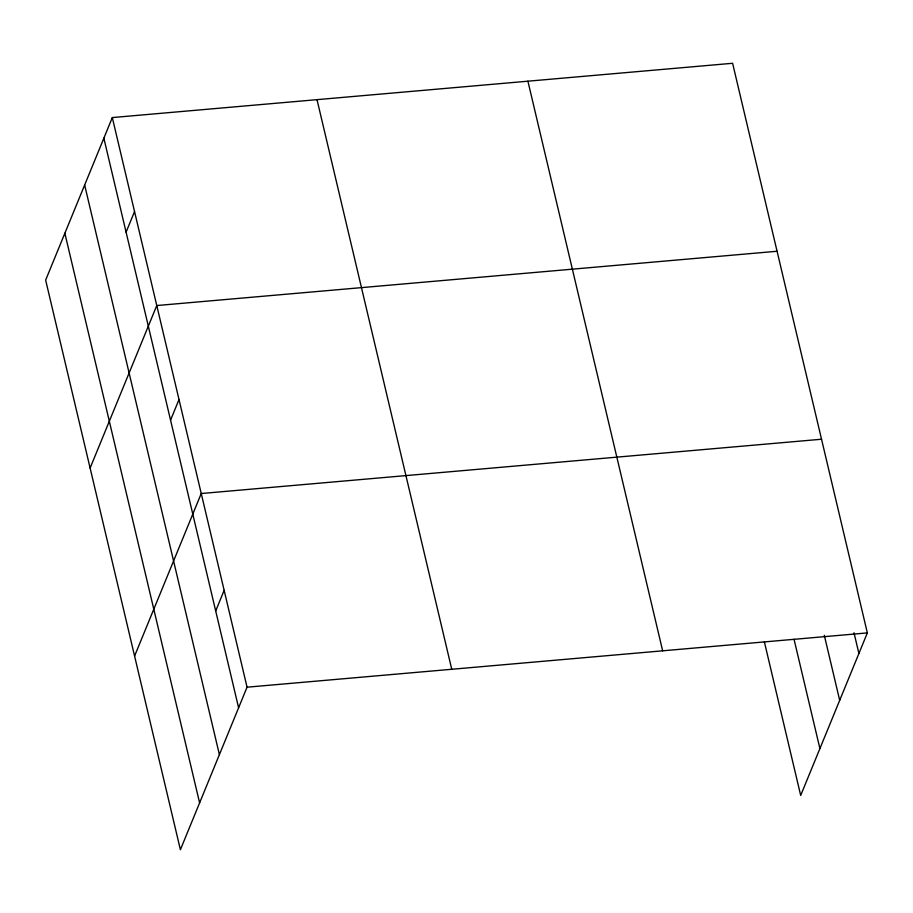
<?xml version="1.0" encoding="UTF-8"?>
<svg xmlns="http://www.w3.org/2000/svg" width="913" height="913" viewBox="0 0 913 913"><rect width="100%" height="100%" fill="white"/><g stroke="black" fill="none" stroke-linecap="round" stroke-linejoin="round"><path stroke-width="1.37" d="M112.31 117.572L45.65 280.097L180.397 849.718L247.058 687.192L112.31 117.572L732.603 63.282L867.35 632.903L800.69 795.428L764.375 641.873M126.085 232.153L134.542 211.565M90.113 468.072L156.774 305.547L777.066 251.258M170.56 420.14L179.005 399.54M134.588 656.048L201.237 493.522L821.54 439.233M215.696 610.957L224.142 590.357M247.058 687.192L867.35 632.903M853.997 632.755L858.905 653.503M824.313 635.322L839.698 700.339M794.048 639.305L819.908 748.592M527.908 81.2L662.655 650.821M317.005 99.654L451.752 669.286M103.854 138.171L238.601 707.792M84.647 185.008L219.394 754.629M64.857 233.26L199.605 802.881"/></g></svg>
